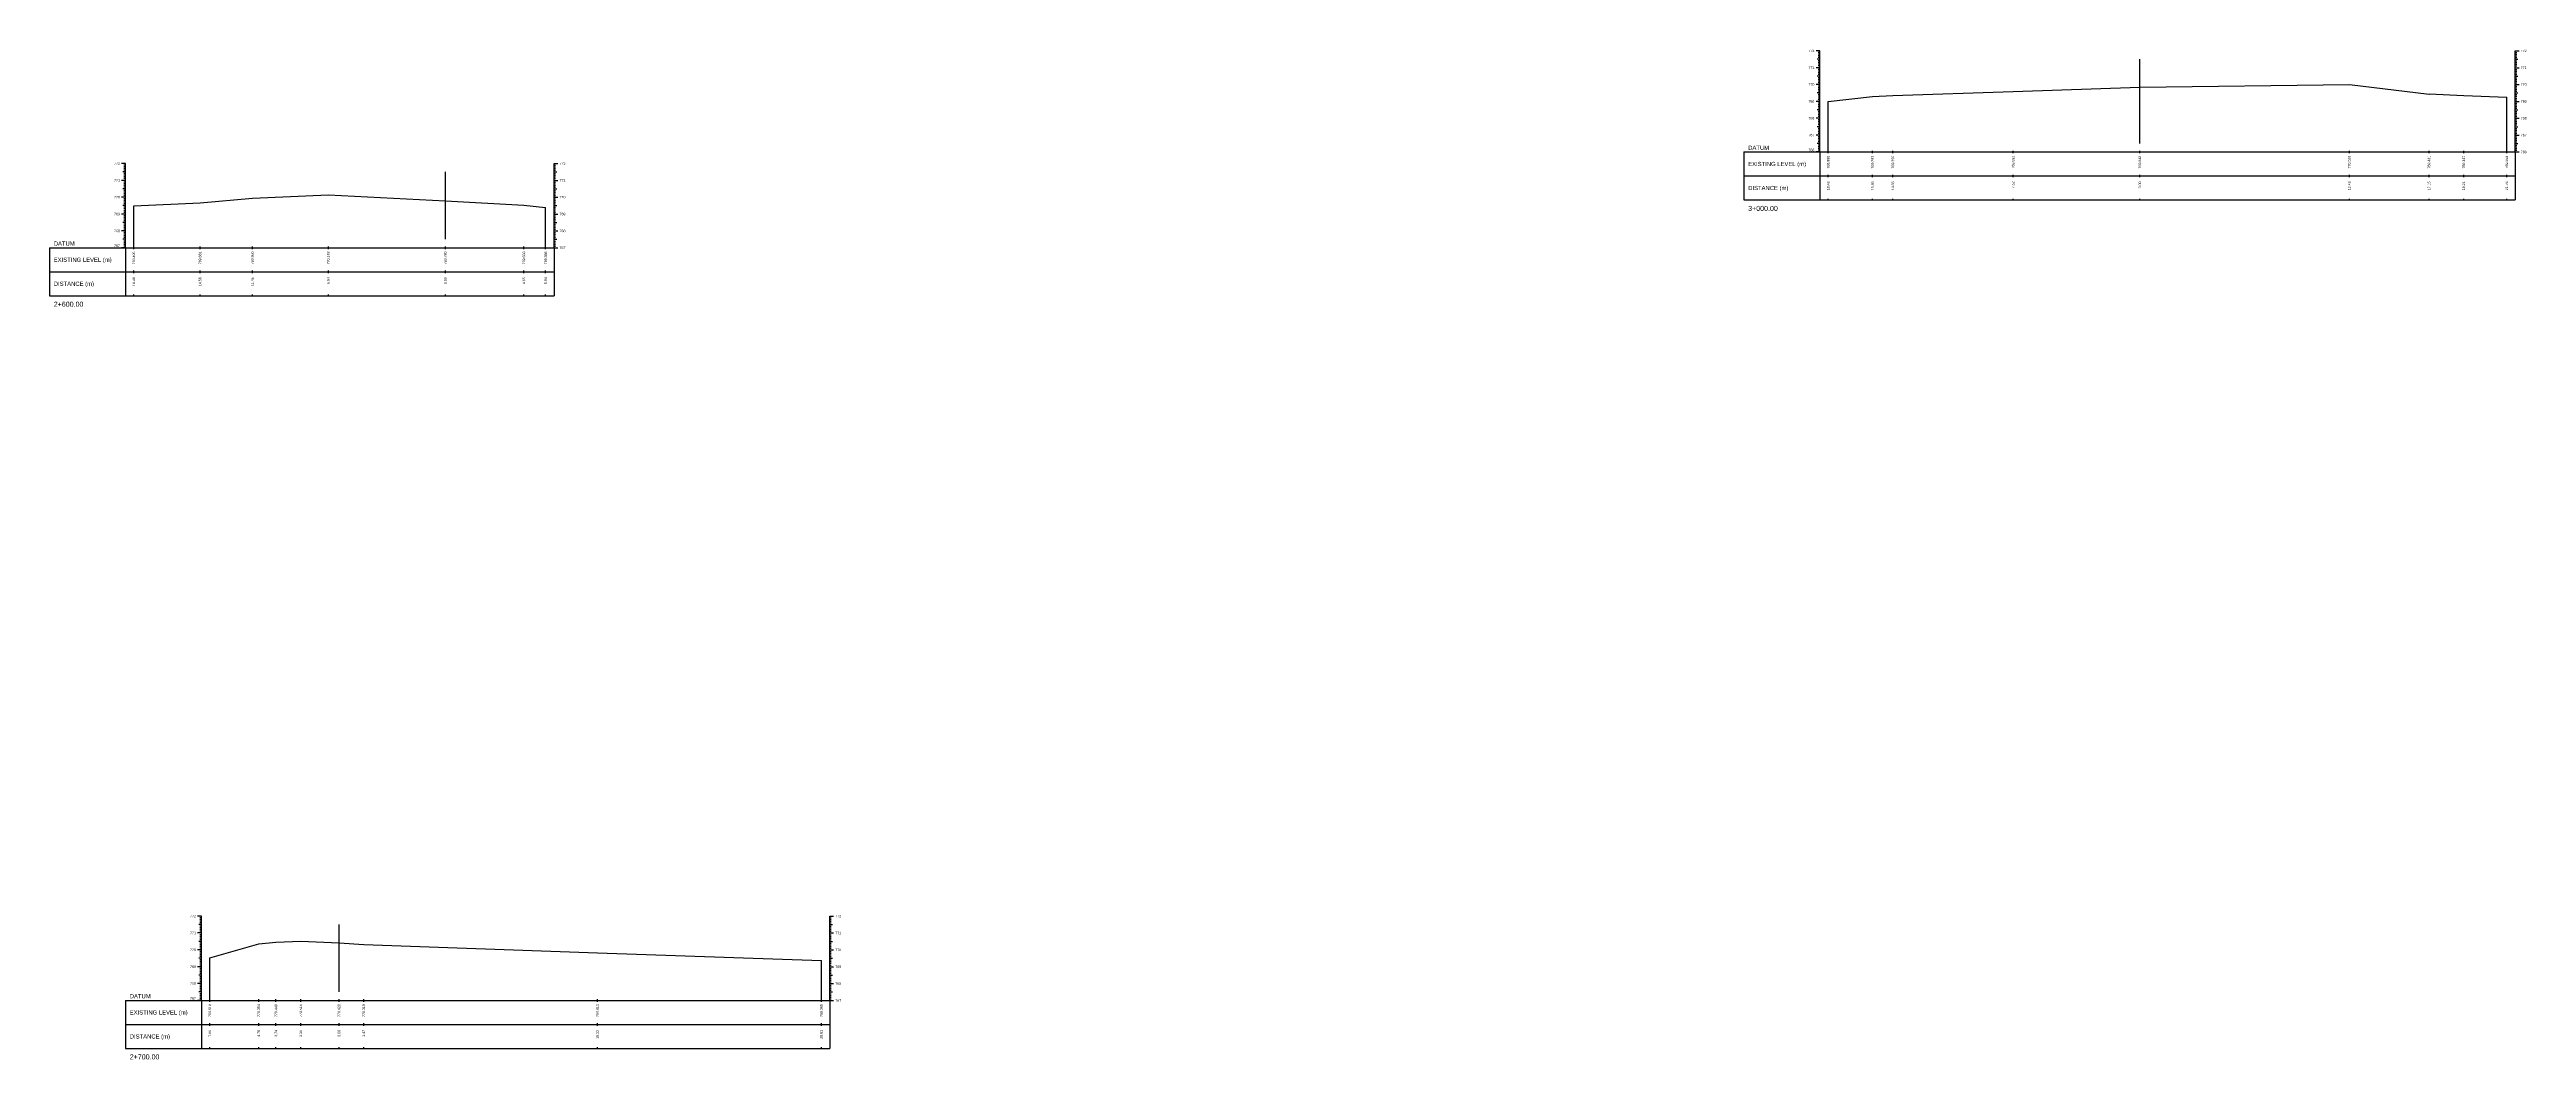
# Model space of a CAD drawing. Header units: millimetres. Extents: x 505 to 14020, y 627 to 6964.
# Drawn here: x 12551 to 14020, y 4778 to 5377 of the extents above; entities that cross this region are included whole.
import ezdxf
from ezdxf.enums import TextEntityAlignment as Align

# ---------------------------------------------------------------- set-up
doc = ezdxf.new("R2010")
doc.units = ezdxf.units.MM
for name, color, linetype in [('CL', 4, 'Continuous'), ('CS_Drawing', 7, 'Continuous'), ('GL', 3, 'Continuous')]:
    doc.layers.add(name, color=color, linetype=linetype)
doc.styles.get("Standard").update_dxf_attribs({"font": 'arial.ttf'})

msp = doc.modelspace()

# ---------------------------------------------------------------- linework, layer by layer
at = {"layer": 'CL', "ltscale": 10}
for p, q in [((13790.442, 5321.099), (13790.442, 5371.099)), ((12785.568, 5264.262), (12785.568, 5304.262)), ((12722.438, 4817.731), (12722.438, 4857.731))]:
    msp.add_line(p, q, dxfattribs=at)
at = {"layer": 'CS_Drawing'}
for p, q in [((13600.642, 5376.099), (13598.392, 5376.099)), ((13600.642, 5366.099), (13598.392, 5366.099)), ((13600.642, 5376.099), (13599.067, 5376.099)), ((13600.642, 5371.099), (13599.067, 5371.099)), ((13600.642, 5366.099), (13599.067, 5366.099)), ((13600.642, 5376.099), (13599.742, 5376.099)), ((13600.642, 5375.099), (13599.742, 5375.099)), ((13600.642, 5374.099), (13599.742, 5374.099)), ((13600.642, 5373.099), (13599.742, 5373.099)), ((13600.642, 5372.099), (13599.742, 5372.099)), ((13600.642, 5371.099), (13599.742, 5371.099)), ((13600.642, 5370.099), (13599.742, 5370.099)), ((13600.642, 5369.099), (13599.742, 5369.099)), ((13600.642, 5368.099), (13599.742, 5368.099)), ((13600.642, 5367.099), (13599.742, 5367.099)), ((13600.642, 5366.099), (13599.742, 5366.099)), ((13600.642, 5365.099), (13599.742, 5365.099)), ((13600.642, 5364.099), (13599.742, 5364.099)), ((13600.642, 5363.099), (13599.742, 5363.099)), ((13600.642, 5362.099), (13599.742, 5362.099)), ((13600.642, 5316.099), (13600.642, 5376.099)), ((14013.048, 5376.099), (14015.298, 5376.099)), ((14013.048, 5376.099), (14014.623, 5376.099)), ((14013.048, 5376.099), (14013.948, 5376.099)), ((14013.048, 5316.099), (14013.048, 5376.099)), ((14013.048, 5375.099), (14013.948, 5375.099)), ((14013.048, 5374.099), (14013.948, 5374.099)), ((14013.048, 5373.099), (14013.948, 5373.099)), ((14013.048, 5372.099), (14013.948, 5372.099)), ((14013.048, 5371.099), (14014.623, 5371.099)), ((14013.048, 5371.099), (14013.948, 5371.099)), ((14013.048, 5370.099), (14013.948, 5370.099)), ((14013.048, 5369.099), (14013.948, 5369.099)), ((14013.048, 5368.099), (14013.948, 5368.099)), ((14013.048, 5367.099), (14013.948, 5367.099)), ((14013.048, 5366.099), (14015.298, 5366.099)), ((14013.048, 5366.099), (14014.623, 5366.099)), ((14013.048, 5366.099), (14013.948, 5366.099)), ((14013.048, 5365.099), (14013.948, 5365.099)), ((14013.048, 5364.099), (14013.948, 5364.099)), ((14013.048, 5363.099), (14013.948, 5363.099)), ((14013.048, 5362.099), (14013.948, 5362.099)), ((13600.642, 5356.099), (13598.392, 5356.099)), ((13600.642, 5361.099), (13599.067, 5361.099)), ((13600.642, 5356.099), (13599.067, 5356.099)), ((13600.642, 5351.099), (13599.067, 5351.099)), ((13600.642, 5361.099), (13599.742, 5361.099)), ((13600.642, 5360.099), (13599.742, 5360.099)), ((13600.642, 5359.099), (13599.742, 5359.099)), ((13600.642, 5358.099), (13599.742, 5358.099)), ((13600.642, 5357.099), (13599.742, 5357.099)), ((13600.642, 5356.099), (13599.742, 5356.099)), ((13600.642, 5355.099), (13599.742, 5355.099)), ((13600.642, 5354.099), (13599.742, 5354.099)), ((13600.642, 5353.099), (13599.742, 5353.099)), ((13600.642, 5352.099), (13599.742, 5352.099)), ((13600.642, 5351.099), (13599.742, 5351.099)), ((13600.642, 5350.099), (13599.742, 5350.099)), ((13600.642, 5349.099), (13599.742, 5349.099)), ((13600.642, 5348.099), (13599.742, 5348.099)), ((13600.642, 5347.099), (13599.742, 5347.099)), ((14008.048, 5316.099), (14008.048, 5348.679)), ((14013.048, 5361.099), (14014.623, 5361.099)), ((14013.048, 5361.099), (14013.948, 5361.099)), ((14013.048, 5360.099), (14013.948, 5360.099)), ((14013.048, 5359.099), (14013.948, 5359.099)), ((14013.048, 5358.099), (14013.948, 5358.099)), ((14013.048, 5357.099), (14013.948, 5357.099)), ((14013.048, 5356.099), (14015.298, 5356.099)), ((14013.048, 5356.099), (14014.623, 5356.099)), ((14013.048, 5356.099), (14013.948, 5356.099)), ((14013.048, 5355.099), (14013.948, 5355.099)), ((14013.048, 5354.099), (14013.948, 5354.099)), ((14013.048, 5353.099), (14013.948, 5353.099)), ((14013.048, 5352.099), (14013.948, 5352.099)), ((14013.048, 5351.099), (14014.623, 5351.099)), ((14013.048, 5351.099), (14013.948, 5351.099)), ((14013.048, 5350.099), (14013.948, 5350.099)), ((14013.048, 5349.099), (14013.948, 5349.099)), ((14013.048, 5348.099), (14013.948, 5348.099)), ((14013.048, 5347.099), (14013.948, 5347.099)), ((13600.642, 5346.099), (13598.392, 5346.099)), ((13600.642, 5336.099), (13598.392, 5336.099)), ((13600.642, 5346.099), (13599.067, 5346.099)), ((13600.642, 5341.099), (13599.067, 5341.099)), ((13600.642, 5336.099), (13599.067, 5336.099)), ((13600.642, 5346.099), (13599.742, 5346.099)), ((13600.642, 5345.099), (13599.742, 5345.099)), ((13600.642, 5344.099), (13599.742, 5344.099)), ((13600.642, 5343.099), (13599.742, 5343.099)), ((13600.642, 5342.099), (13599.742, 5342.099)), ((13600.642, 5341.099), (13599.742, 5341.099)), ((13600.642, 5340.099), (13599.742, 5340.099)), ((13600.642, 5339.099), (13599.742, 5339.099)), ((13600.642, 5338.099), (13599.742, 5338.099)), ((13600.642, 5337.099), (13599.742, 5337.099)), ((13600.642, 5336.099), (13599.742, 5336.099)), ((13600.642, 5335.099), (13599.742, 5335.099)), ((13600.642, 5334.099), (13599.742, 5334.099)), ((13600.642, 5333.099), (13599.742, 5333.099)), ((13605.642, 5316.099), (13605.642, 5345.999)), ((14013.048, 5346.099), (14015.298, 5346.099)), ((14013.048, 5346.099), (14014.623, 5346.099)), ((14013.048, 5346.099), (14013.948, 5346.099)), ((14013.048, 5345.099), (14013.948, 5345.099)), ((14013.048, 5344.099), (14013.948, 5344.099)), ((14013.048, 5343.099), (14013.948, 5343.099)), ((14013.048, 5342.099), (14013.948, 5342.099)), ((14013.048, 5341.099), (14014.623, 5341.099)), ((14013.048, 5341.099), (14013.948, 5341.099)), ((14013.048, 5340.099), (14013.948, 5340.099)), ((14013.048, 5339.099), (14013.948, 5339.099)), ((14013.048, 5338.099), (14013.948, 5338.099)), ((14013.048, 5337.099), (14013.948, 5337.099)), ((14013.048, 5336.099), (14015.298, 5336.099)), ((14013.048, 5336.099), (14014.623, 5336.099)), ((14013.048, 5336.099), (14013.948, 5336.099)), ((14013.048, 5335.099), (14013.948, 5335.099)), ((14013.048, 5334.099), (14013.948, 5334.099)), ((14013.048, 5333.099), (14013.948, 5333.099)), ((13600.642, 5326.099), (13598.392, 5326.099)), ((13600.642, 5331.099), (13599.067, 5331.099)), ((13600.642, 5326.099), (13599.067, 5326.099)), ((13600.642, 5321.099), (13599.067, 5321.099)), ((13600.642, 5332.099), (13599.742, 5332.099)), ((13600.642, 5331.099), (13599.742, 5331.099)), ((13600.642, 5330.099), (13599.742, 5330.099)), ((13600.642, 5329.099), (13599.742, 5329.099)), ((13600.642, 5328.099), (13599.742, 5328.099)), ((13600.642, 5327.099), (13599.742, 5327.099)), ((13600.642, 5326.099), (13599.742, 5326.099)), ((13600.642, 5325.099), (13599.742, 5325.099)), ((13600.642, 5324.099), (13599.742, 5324.099)), ((13600.642, 5323.099), (13599.742, 5323.099)), ((13600.642, 5322.099), (13599.742, 5322.099)), ((13600.642, 5321.099), (13599.742, 5321.099)), ((13600.642, 5320.099), (13599.742, 5320.099)), ((13600.642, 5319.099), (13599.742, 5319.099)), ((13600.642, 5318.099), (13599.742, 5318.099)), ((14013.048, 5332.099), (14013.948, 5332.099)), ((14013.048, 5331.099), (14014.623, 5331.099)), ((14013.048, 5331.099), (14013.948, 5331.099)), ((14013.048, 5330.099), (14013.948, 5330.099)), ((14013.048, 5329.099), (14013.948, 5329.099)), ((14013.048, 5328.099), (14013.948, 5328.099)), ((14013.048, 5327.099), (14013.948, 5327.099)), ((14013.048, 5326.099), (14015.298, 5326.099)), ((14013.048, 5326.099), (14014.623, 5326.099)), ((14013.048, 5326.099), (14013.948, 5326.099)), ((14013.048, 5325.099), (14013.948, 5325.099)), ((14013.048, 5324.099), (14013.948, 5324.099)), ((14013.048, 5323.099), (14013.948, 5323.099)), ((14013.048, 5322.099), (14013.948, 5322.099)), ((14013.048, 5321.099), (14014.623, 5321.099)), ((14013.048, 5321.099), (14013.948, 5321.099)), ((14013.048, 5320.099), (14013.948, 5320.099)), ((14013.048, 5319.099), (14013.948, 5319.099)), ((14013.048, 5318.099), (14013.948, 5318.099)), ((12595.768, 5309.262), (12593.518, 5309.262)), ((12595.768, 5309.262), (12594.193, 5309.262)), ((12595.768, 5304.262), (12594.193, 5304.262)), ((12595.768, 5309.262), (12594.868, 5309.262)), ((12595.768, 5308.262), (12594.868, 5308.262)), ((12595.768, 5307.262), (12594.868, 5307.262)), ((12595.768, 5306.262), (12594.868, 5306.262)), ((12595.768, 5305.262), (12594.868, 5305.262)), ((12595.768, 5304.262), (12594.868, 5304.262)), ((12595.768, 5303.262), (12594.868, 5303.262)), ((12595.768, 5259.262), (12595.768, 5309.262)), ((12849.985, 5309.262), (12852.235, 5309.262)), ((12849.985, 5309.262), (12851.56, 5309.262)), ((12849.985, 5309.262), (12850.885, 5309.262)), ((12849.985, 5259.262), (12849.985, 5309.262)), ((12849.985, 5308.262), (12850.885, 5308.262)), ((12849.985, 5307.262), (12850.885, 5307.262)), ((12849.985, 5306.262), (12850.885, 5306.262)), ((12849.985, 5305.262), (12850.885, 5305.262)), ((12849.985, 5304.262), (12851.56, 5304.262)), ((12849.985, 5304.262), (12850.885, 5304.262)), ((12849.985, 5303.262), (12850.885, 5303.262)), ((13555.642, 5316.099), (13600.642, 5316.099)), ((13555.642, 5316.099), (13555.642, 5287.599)), ((13600.642, 5316.099), (13598.392, 5316.099)), ((13600.642, 5316.099), (13599.067, 5316.099)), ((13600.642, 5317.099), (13599.742, 5317.099)), ((13600.642, 5316.099), (13599.742, 5316.099)), ((13600.642, 5316.099), (14013.048, 5316.099)), ((13600.642, 5316.099), (13600.642, 5287.599)), ((13605.642, 5315.349), (13605.642, 5316.849)), ((13631.914, 5315.349), (13631.914, 5316.849)), ((13643.97, 5315.349), (13643.97, 5316.849)), ((13715.277, 5315.349), (13715.277, 5316.849)), ((13790.437, 5315.349), (13790.437, 5316.849)), ((13914.699, 5315.349), (13914.699, 5316.849)), ((13961.918, 5315.349), (13961.918, 5316.849)), ((13982.502, 5315.349), (13982.502, 5316.849)), ((14008.048, 5315.349), (14008.048, 5316.849)), ((14013.048, 5317.099), (14013.948, 5317.099)), ((14013.048, 5316.099), (14015.298, 5316.099)), ((14013.048, 5316.099), (14014.623, 5316.099)), ((14013.048, 5316.099), (14013.948, 5316.099)), ((14013.048, 5316.099), (14013.048, 5287.599)), ((12595.768, 5299.262), (12593.518, 5299.262)), ((12595.768, 5289.262), (12593.518, 5289.262)), ((12595.768, 5299.262), (12594.193, 5299.262)), ((12595.768, 5294.262), (12594.193, 5294.262)), ((12595.768, 5289.262), (12594.193, 5289.262)), ((12595.768, 5302.262), (12594.868, 5302.262)), ((12595.768, 5301.262), (12594.868, 5301.262)), ((12595.768, 5300.262), (12594.868, 5300.262)), ((12595.768, 5299.262), (12594.868, 5299.262)), ((12595.768, 5298.262), (12594.868, 5298.262)), ((12595.768, 5297.262), (12594.868, 5297.262)), ((12595.768, 5296.262), (12594.868, 5296.262)), ((12595.768, 5295.262), (12594.868, 5295.262)), ((12595.768, 5294.262), (12594.868, 5294.262)), ((12595.768, 5293.262), (12594.868, 5293.262)), ((12595.768, 5292.262), (12594.868, 5292.262)), ((12595.768, 5291.262), (12594.868, 5291.262)), ((12595.768, 5290.262), (12594.868, 5290.262)), ((12595.768, 5289.262), (12594.868, 5289.262)), ((12595.768, 5288.262), (12594.868, 5288.262)), ((12849.985, 5302.262), (12850.885, 5302.262)), ((12849.985, 5301.262), (12850.885, 5301.262)), ((12849.985, 5300.262), (12850.885, 5300.262)), ((12849.985, 5299.262), (12852.235, 5299.262)), ((12849.985, 5299.262), (12851.56, 5299.262)), ((12849.985, 5299.262), (12850.885, 5299.262)), ((12849.985, 5298.262), (12850.885, 5298.262)), ((12849.985, 5297.262), (12850.885, 5297.262)), ((12849.985, 5296.262), (12850.885, 5296.262)), ((12849.985, 5295.262), (12850.885, 5295.262)), ((12849.985, 5294.262), (12851.56, 5294.262)), ((12849.985, 5294.262), (12850.885, 5294.262)), ((12849.985, 5293.262), (12850.885, 5293.262)), ((12849.985, 5292.262), (12850.885, 5292.262)), ((12849.985, 5291.262), (12850.885, 5291.262)), ((12849.985, 5290.262), (12850.885, 5290.262)), ((12849.985, 5289.262), (12852.235, 5289.262)), ((12849.985, 5289.262), (12851.56, 5289.262)), ((12849.985, 5289.262), (12850.885, 5289.262)), ((12849.985, 5288.262), (12850.885, 5288.262)), ((13555.642, 5301.849), (13600.642, 5301.849)), ((13600.642, 5301.849), (14013.048, 5301.849)), ((13600.642, 5301.849), (14013.048, 5301.849)), ((13605.642, 5301.099), (13605.642, 5302.599)), ((13605.642, 5287.599), (13605.642, 5288.349)), ((13631.914, 5301.099), (13631.914, 5302.599)), ((13631.914, 5287.599), (13631.914, 5288.349)), ((13643.97, 5301.099), (13643.97, 5302.599)), ((13643.97, 5287.599), (13643.97, 5288.349)), ((13715.277, 5301.099), (13715.277, 5302.599)), ((13715.277, 5287.599), (13715.277, 5288.349)), ((13790.437, 5301.099), (13790.437, 5302.599)), ((13790.437, 5287.599), (13790.437, 5288.349)), ((13914.699, 5301.099), (13914.699, 5302.599)), ((13914.699, 5287.599), (13914.699, 5288.349)), ((13961.918, 5301.099), (13961.918, 5302.599)), ((13961.918, 5287.599), (13961.918, 5288.349)), ((13982.502, 5301.099), (13982.502, 5302.599)), ((13982.502, 5287.599), (13982.502, 5288.349)), ((14008.048, 5301.099), (14008.048, 5302.599)), ((14008.048, 5287.599), (14008.048, 5288.349)), ((12595.768, 5279.262), (12593.518, 5279.262)), ((12595.768, 5284.262), (12594.193, 5284.262)), ((12595.768, 5279.262), (12594.193, 5279.262)), ((12595.768, 5274.262), (12594.193, 5274.262)), ((12595.768, 5287.262), (12594.868, 5287.262)), ((12595.768, 5286.262), (12594.868, 5286.262)), ((12595.768, 5285.262), (12594.868, 5285.262)), ((12595.768, 5284.262), (12594.868, 5284.262)), ((12595.768, 5283.262), (12594.868, 5283.262)), ((12595.768, 5282.262), (12594.868, 5282.262)), ((12595.768, 5281.262), (12594.868, 5281.262)), ((12595.768, 5280.262), (12594.868, 5280.262)), ((12595.768, 5279.262), (12594.868, 5279.262)), ((12595.768, 5278.262), (12594.868, 5278.262)), ((12595.768, 5277.262), (12594.868, 5277.262)), ((12595.768, 5276.262), (12594.868, 5276.262)), ((12595.768, 5275.262), (12594.868, 5275.262)), ((12595.768, 5274.262), (12594.868, 5274.262)), ((12600.768, 5259.262), (12600.768, 5284.212)), ((12844.985, 5259.262), (12844.985, 5283.122)), ((12849.985, 5287.262), (12850.885, 5287.262)), ((12849.985, 5286.262), (12850.885, 5286.262)), ((12849.985, 5285.262), (12850.885, 5285.262)), ((12849.985, 5284.262), (12851.56, 5284.262)), ((12849.985, 5284.262), (12850.885, 5284.262)), ((12849.985, 5283.262), (12850.885, 5283.262)), ((12849.985, 5282.262), (12850.885, 5282.262)), ((12849.985, 5281.262), (12850.885, 5281.262)), ((12849.985, 5280.262), (12850.885, 5280.262)), ((12849.985, 5279.262), (12852.235, 5279.262)), ((12849.985, 5279.262), (12851.56, 5279.262)), ((12849.985, 5279.262), (12850.885, 5279.262)), ((12849.985, 5278.262), (12850.885, 5278.262)), ((12849.985, 5277.262), (12850.885, 5277.262)), ((12849.985, 5276.262), (12850.885, 5276.262)), ((12849.985, 5275.262), (12850.885, 5275.262)), ((12849.985, 5274.262), (12851.56, 5274.262)), ((12849.985, 5274.262), (12850.885, 5274.262)), ((13555.642, 5287.599), (13600.642, 5287.599)), ((13600.642, 5287.599), (14013.048, 5287.599)), ((12550.768, 5259.262), (12595.768, 5259.262)), ((12550.768, 5259.262), (12550.768, 5230.762)), ((12595.768, 5269.262), (12593.518, 5269.262)), ((12595.768, 5259.262), (12593.518, 5259.262)), ((12595.768, 5269.262), (12594.193, 5269.262)), ((12595.768, 5264.262), (12594.193, 5264.262)), ((12595.768, 5259.262), (12594.193, 5259.262)), ((12595.768, 5273.262), (12594.868, 5273.262)), ((12595.768, 5272.262), (12594.868, 5272.262)), ((12595.768, 5271.262), (12594.868, 5271.262)), ((12595.768, 5270.262), (12594.868, 5270.262)), ((12595.768, 5269.262), (12594.868, 5269.262)), ((12595.768, 5268.262), (12594.868, 5268.262)), ((12595.768, 5267.262), (12594.868, 5267.262)), ((12595.768, 5266.262), (12594.868, 5266.262)), ((12595.768, 5265.262), (12594.868, 5265.262)), ((12595.768, 5264.262), (12594.868, 5264.262)), ((12595.768, 5263.262), (12594.868, 5263.262)), ((12595.768, 5262.262), (12594.868, 5262.262)), ((12595.768, 5261.262), (12594.868, 5261.262)), ((12595.768, 5260.262), (12594.868, 5260.262)), ((12595.768, 5259.262), (12594.868, 5259.262)), ((12595.768, 5259.262), (12849.985, 5259.262)), ((12595.768, 5259.262), (12595.768, 5230.762)), ((12600.768, 5258.512), (12600.768, 5260.012)), ((12640.001, 5258.512), (12640.001, 5260.012)), ((12671.107, 5258.512), (12671.107, 5260.012)), ((12716.159, 5258.512), (12716.159, 5260.012)), ((12785.568, 5258.512), (12785.568, 5260.012)), ((12832.073, 5258.512), (12832.073, 5260.012)), ((12844.985, 5258.512), (12844.985, 5260.012)), ((12849.985, 5273.262), (12850.885, 5273.262)), ((12849.985, 5272.262), (12850.885, 5272.262)), ((12849.985, 5271.262), (12850.885, 5271.262)), ((12849.985, 5270.262), (12850.885, 5270.262)), ((12849.985, 5269.262), (12852.235, 5269.262)), ((12849.985, 5269.262), (12851.56, 5269.262)), ((12849.985, 5269.262), (12850.885, 5269.262)), ((12849.985, 5268.262), (12850.885, 5268.262)), ((12849.985, 5267.262), (12850.885, 5267.262)), ((12849.985, 5266.262), (12850.885, 5266.262)), ((12849.985, 5265.262), (12850.885, 5265.262)), ((12849.985, 5264.262), (12851.56, 5264.262)), ((12849.985, 5264.262), (12850.885, 5264.262)), ((12849.985, 5263.262), (12850.885, 5263.262)), ((12849.985, 5262.262), (12850.885, 5262.262)), ((12849.985, 5261.262), (12850.885, 5261.262)), ((12849.985, 5260.262), (12850.885, 5260.262)), ((12849.985, 5259.262), (12852.235, 5259.262)), ((12849.985, 5259.262), (12851.56, 5259.262)), ((12849.985, 5259.262), (12850.885, 5259.262)), ((12849.985, 5259.262), (12849.985, 5230.762)), ((12550.768, 5245.012), (12595.768, 5245.012)), ((12595.768, 5245.012), (12849.985, 5245.012)), ((12595.768, 5245.012), (12849.985, 5245.012)), ((12600.768, 5244.262), (12600.768, 5245.762)), ((12640.001, 5244.262), (12640.001, 5245.762)), ((12671.107, 5244.262), (12671.107, 5245.762)), ((12716.159, 5244.262), (12716.159, 5245.762)), ((12785.568, 5244.262), (12785.568, 5245.762)), ((12832.073, 5244.262), (12832.073, 5245.762)), ((12844.985, 5244.262), (12844.985, 5245.762)), ((12550.768, 5230.762), (12595.768, 5230.762)), ((12595.768, 5230.762), (12849.985, 5230.762)), ((12600.768, 5230.762), (12600.768, 5231.512)), ((12640.001, 5230.762), (12640.001, 5231.512)), ((12671.107, 5230.762), (12671.107, 5231.512)), ((12716.159, 5230.762), (12716.159, 5231.512)), ((12785.568, 5230.762), (12785.568, 5231.512)), ((12832.073, 5230.762), (12832.073, 5231.512)), ((12844.985, 5230.762), (12844.985, 5231.512)), ((12640.838, 4862.731), (12638.588, 4862.731)), ((12640.838, 4862.731), (12639.263, 4862.731)), ((12640.838, 4862.731), (12639.938, 4862.731)), ((12640.838, 4812.731), (12640.838, 4862.731)), ((13013.504, 4862.731), (13015.754, 4862.731)), ((13013.504, 4862.731), (13015.079, 4862.731)), ((13013.504, 4862.731), (13014.404, 4862.731)), ((13013.504, 4812.731), (13013.504, 4862.731)), ((12640.838, 4852.731), (12638.588, 4852.731)), ((12640.838, 4857.731), (12639.263, 4857.731)), ((12640.838, 4852.731), (12639.263, 4852.731)), ((12640.838, 4847.731), (12639.263, 4847.731)), ((12640.838, 4861.731), (12639.938, 4861.731)), ((12640.838, 4860.731), (12639.938, 4860.731)), ((12640.838, 4859.731), (12639.938, 4859.731)), ((12640.838, 4858.731), (12639.938, 4858.731)), ((12640.838, 4857.731), (12639.938, 4857.731)), ((12640.838, 4856.731), (12639.938, 4856.731)), ((12640.838, 4855.731), (12639.938, 4855.731)), ((12640.838, 4854.731), (12639.938, 4854.731)), ((12640.838, 4853.731), (12639.938, 4853.731)), ((12640.838, 4852.731), (12639.938, 4852.731)), ((12640.838, 4851.731), (12639.938, 4851.731)), ((12640.838, 4850.731), (12639.938, 4850.731)), ((12640.838, 4849.731), (12639.938, 4849.731)), ((12640.838, 4848.731), (12639.938, 4848.731)), ((12640.838, 4847.731), (12639.938, 4847.731)), ((13013.504, 4861.731), (13014.404, 4861.731)), ((13013.504, 4860.731), (13014.404, 4860.731)), ((13013.504, 4859.731), (13014.404, 4859.731)), ((13013.504, 4858.731), (13014.404, 4858.731)), ((13013.504, 4857.731), (13015.079, 4857.731)), ((13013.504, 4857.731), (13014.404, 4857.731)), ((13013.504, 4856.731), (13014.404, 4856.731)), ((13013.504, 4855.731), (13014.404, 4855.731)), ((13013.504, 4854.731), (13014.404, 4854.731)), ((13013.504, 4853.731), (13014.404, 4853.731)), ((13013.504, 4852.731), (13015.754, 4852.731)), ((13013.504, 4852.731), (13015.079, 4852.731)), ((13013.504, 4852.731), (13014.404, 4852.731)), ((13013.504, 4851.731), (13014.404, 4851.731)), ((13013.504, 4850.731), (13014.404, 4850.731)), ((13013.504, 4849.731), (13014.404, 4849.731)), ((13013.504, 4848.731), (13014.404, 4848.731)), ((13013.504, 4847.731), (13015.079, 4847.731)), ((13013.504, 4847.731), (13014.404, 4847.731)), ((12640.838, 4842.731), (12638.588, 4842.731)), ((12640.838, 4842.731), (12639.263, 4842.731)), ((12640.838, 4837.731), (12639.263, 4837.731)), ((12640.838, 4846.731), (12639.938, 4846.731)), ((12640.838, 4845.731), (12639.938, 4845.731)), ((12640.838, 4844.731), (12639.938, 4844.731)), ((12640.838, 4843.731), (12639.938, 4843.731)), ((12640.838, 4842.731), (12639.938, 4842.731)), ((12640.838, 4841.731), (12639.938, 4841.731)), ((12640.838, 4840.731), (12639.938, 4840.731)), ((12640.838, 4839.731), (12639.938, 4839.731)), ((12640.838, 4838.731), (12639.938, 4838.731)), ((12640.838, 4837.731), (12639.938, 4837.731)), ((12640.838, 4836.731), (12639.938, 4836.731)), ((12640.838, 4835.731), (12639.938, 4835.731)), ((12640.838, 4834.731), (12639.938, 4834.731)), ((12640.838, 4833.731), (12639.938, 4833.731)), ((12645.838, 4812.731), (12645.838, 4837.921)), ((13008.504, 4812.731), (13008.504, 4836.381)), ((13013.504, 4846.731), (13014.404, 4846.731)), ((13013.504, 4845.731), (13014.404, 4845.731)), ((13013.504, 4844.731), (13014.404, 4844.731)), ((13013.504, 4843.731), (13014.404, 4843.731)), ((13013.504, 4842.731), (13015.754, 4842.731)), ((13013.504, 4842.731), (13015.079, 4842.731)), ((13013.504, 4842.731), (13014.404, 4842.731)), ((13013.504, 4841.731), (13014.404, 4841.731)), ((13013.504, 4840.731), (13014.404, 4840.731)), ((13013.504, 4839.731), (13014.404, 4839.731)), ((13013.504, 4838.731), (13014.404, 4838.731)), ((13013.504, 4837.731), (13015.079, 4837.731)), ((13013.504, 4837.731), (13014.404, 4837.731)), ((13013.504, 4836.731), (13014.404, 4836.731)), ((13013.504, 4835.731), (13014.404, 4835.731)), ((13013.504, 4834.731), (13014.404, 4834.731)), ((13013.504, 4833.731), (13014.404, 4833.731)), ((12640.838, 4832.731), (12638.588, 4832.731)), ((12640.838, 4822.731), (12638.588, 4822.731)), ((12640.838, 4832.731), (12639.263, 4832.731)), ((12640.838, 4827.731), (12639.263, 4827.731)), ((12640.838, 4822.731), (12639.263, 4822.731)), ((12640.838, 4832.731), (12639.938, 4832.731)), ((12640.838, 4831.731), (12639.938, 4831.731)), ((12640.838, 4830.731), (12639.938, 4830.731)), ((12640.838, 4829.731), (12639.938, 4829.731)), ((12640.838, 4828.731), (12639.938, 4828.731)), ((12640.838, 4827.731), (12639.938, 4827.731)), ((12640.838, 4826.731), (12639.938, 4826.731)), ((12640.838, 4825.731), (12639.938, 4825.731)), ((12640.838, 4824.731), (12639.938, 4824.731)), ((12640.838, 4823.731), (12639.938, 4823.731)), ((12640.838, 4822.731), (12639.938, 4822.731)), ((12640.838, 4821.731), (12639.938, 4821.731)), ((12640.838, 4820.731), (12639.938, 4820.731)), ((12640.838, 4819.731), (12639.938, 4819.731)), ((12640.838, 4818.731), (12639.938, 4818.731)), ((13013.504, 4832.731), (13015.754, 4832.731)), ((13013.504, 4832.731), (13015.079, 4832.731)), ((13013.504, 4832.731), (13014.404, 4832.731)), ((13013.504, 4831.731), (13014.404, 4831.731)), ((13013.504, 4830.731), (13014.404, 4830.731)), ((13013.504, 4829.731), (13014.404, 4829.731)), ((13013.504, 4828.731), (13014.404, 4828.731)), ((13013.504, 4827.731), (13015.079, 4827.731)), ((13013.504, 4827.731), (13014.404, 4827.731)), ((13013.504, 4826.731), (13014.404, 4826.731)), ((13013.504, 4825.731), (13014.404, 4825.731)), ((13013.504, 4824.731), (13014.404, 4824.731)), ((13013.504, 4823.731), (13014.404, 4823.731)), ((13013.504, 4822.731), (13015.754, 4822.731)), ((13013.504, 4822.731), (13015.079, 4822.731)), ((13013.504, 4822.731), (13014.404, 4822.731)), ((13013.504, 4821.731), (13014.404, 4821.731)), ((13013.504, 4820.731), (13014.404, 4820.731)), ((13013.504, 4819.731), (13014.404, 4819.731)), ((13013.504, 4818.731), (13014.404, 4818.731)), ((12595.838, 4812.731), (12640.838, 4812.731)), ((12595.838, 4812.731), (12595.838, 4784.231)), ((12640.838, 4812.731), (12638.588, 4812.731)), ((12640.838, 4817.731), (12639.263, 4817.731)), ((12640.838, 4812.731), (12639.263, 4812.731)), ((12640.838, 4817.731), (12639.938, 4817.731)), ((12640.838, 4816.731), (12639.938, 4816.731)), ((12640.838, 4815.731), (12639.938, 4815.731)), ((12640.838, 4814.731), (12639.938, 4814.731)), ((12640.838, 4813.731), (12639.938, 4813.731)), ((12640.838, 4812.731), (12639.938, 4812.731)), ((12640.838, 4812.731), (13013.504, 4812.731)), ((12640.838, 4812.731), (12640.838, 4784.231)), ((12645.838, 4811.981), (12645.838, 4813.481)), ((12674.799, 4811.981), (12674.799, 4813.481)), ((12685.016, 4811.981), (12685.016, 4813.481)), ((12699.792, 4811.981), (12699.792, 4813.481)), ((12722.438, 4811.981), (12722.438, 4813.481)), ((12737.088, 4811.981), (12737.088, 4813.481)), ((12875.739, 4811.981), (12875.739, 4813.481)), ((13008.504, 4811.981), (13008.504, 4813.481)), ((13013.504, 4817.731), (13015.079, 4817.731)), ((13013.504, 4817.731), (13014.404, 4817.731)), ((13013.504, 4816.731), (13014.404, 4816.731)), ((13013.504, 4815.731), (13014.404, 4815.731)), ((13013.504, 4814.731), (13014.404, 4814.731)), ((13013.504, 4813.731), (13014.404, 4813.731)), ((13013.504, 4812.731), (13015.754, 4812.731)), ((13013.504, 4812.731), (13015.079, 4812.731)), ((13013.504, 4812.731), (13014.404, 4812.731)), ((13013.504, 4812.731), (13013.504, 4784.231)), ((12595.838, 4798.481), (12640.838, 4798.481)), ((12640.838, 4798.481), (13013.504, 4798.481)), ((12640.838, 4798.481), (13013.504, 4798.481)), ((12645.838, 4797.731), (12645.838, 4799.231)), ((12674.799, 4797.731), (12674.799, 4799.231)), ((12685.016, 4797.731), (12685.016, 4799.231)), ((12699.792, 4797.731), (12699.792, 4799.231)), ((12722.438, 4797.731), (12722.438, 4799.231)), ((12737.088, 4797.731), (12737.088, 4799.231)), ((12875.739, 4797.731), (12875.739, 4799.231)), ((13008.504, 4797.731), (13008.504, 4799.231)), ((12595.838, 4784.231), (12640.838, 4784.231)), ((12640.838, 4784.231), (13013.504, 4784.231)), ((12645.838, 4784.231), (12645.838, 4784.981)), ((12674.799, 4784.231), (12674.799, 4784.981)), ((12685.016, 4784.231), (12685.016, 4784.981)), ((12699.792, 4784.231), (12699.792, 4784.981)), ((12722.438, 4784.231), (12722.438, 4784.981)), ((12737.088, 4784.231), (12737.088, 4784.981)), ((12875.739, 4784.231), (12875.739, 4784.981)), ((13008.504, 4784.231), (13008.504, 4784.981))]:
    msp.add_line(p, q, dxfattribs=at)
at = {"layer": 'GL'}
for points in [[(13605.642, 5345.999), (13631.914, 5349.029), (13643.97, 5349.659), (13715.277, 5351.919), (13790.437, 5354.579), (13914.699, 5356.189), (13961.918, 5350.409), (13961.957, 5350.489), (13982.502, 5349.569), (14008.048, 5348.679)], [(12600.768, 5284.212), (12640.001, 5285.872), (12671.107, 5288.762), (12716.159, 5290.742), (12785.568, 5287.062), (12832.073, 5284.592), (12844.985, 5283.122)], [(12645.838, 4837.921), (12674.799, 4846.271), (12685.016, 4847.221), (12699.792, 4847.881), (12722.438, 4846.931), (12737.088, 4845.921), (12875.739, 4840.861), (13008.504, 4836.381)]]:
    msp.add_lwpolyline(points, dxfattribs=at)

# ---------------------------------------------------------------- texts
at = {"layer": 'CS_Drawing'}
for s, p in [('772', (13597.392, 5376.099)), ('771', (13597.392, 5366.099)), ('770', (13597.392, 5356.099)), ('769', (13597.392, 5346.099)), ('768', (13597.392, 5336.099)), ('767', (13597.392, 5326.099)), ('772', (12592.518, 5309.262)), ('771', (12592.518, 5299.262)), ('770', (12592.518, 5289.262)), ('769', (12592.518, 5279.262)), ('768', (12592.518, 5269.262)), ('772', (12637.588, 4862.731)), ('771', (12637.588, 4852.731)), ('770', (12637.588, 4842.731)), ('769', (12637.588, 4832.731)), ('768', (12637.588, 4822.731))]:
    msp.add_text(s, height=1.5, dxfattribs=at).set_placement(p, align=Align.MIDDLE_RIGHT)
for s, height, p in [('772', 1.5, (14016.298, 5376.099)), ('771', 1.5, (14016.298, 5366.099)), ('770', 1.5, (14016.298, 5356.099)), ('769', 1.5, (14016.298, 5346.099)), ('768', 1.5, (14016.298, 5336.099)), ('DATUM', 2.5, (13558.142, 5318.599)), ('767', 1.5, (14016.298, 5326.099)), ('772', 1.5, (12853.235, 5309.262)), ('EXISTING LEVEL (m)', 2.5, (13558.142, 5308.974)), ('766', 1.5, (14016.298, 5316.099)), ('766', 1.5, (14016.298, 5316.099)), ('771', 1.5, (12853.235, 5299.262)), ('770', 1.5, (12853.235, 5289.262)), ('DISTANCE (m)', 2.5, (13558.142, 5294.724)), ('769', 1.5, (12853.235, 5279.262)), ('3+000.00', 3, (13558.142, 5282.599)), ('DATUM', 2.5, (12553.268, 5261.762)), ('768', 1.5, (12853.235, 5269.262)), ('767', 1.5, (12853.235, 5259.262)), ('767', 1.5, (12853.235, 5259.262)), ('EXISTING LEVEL (m)', 2.5, (12553.268, 5252.137)), ('DISTANCE (m)', 2.5, (12553.268, 5237.887)), ('2+600.00', 3, (12553.268, 5225.762)), ('772', 1.5, (13016.754, 4862.731)), ('771', 1.5, (13016.754, 4852.731)), ('770', 1.5, (13016.754, 4842.731)), ('769', 1.5, (13016.754, 4832.731)), ('768', 1.5, (13016.754, 4822.731)), ('DATUM', 2.5, (12598.338, 4815.231)), ('EXISTING LEVEL (m)', 2.5, (12598.338, 4805.606)), ('767', 1.5, (13016.754, 4812.731)), ('767', 1.5, (13016.754, 4812.731)), ('DISTANCE (m)', 2.5, (12598.338, 4791.356)), ('2+700.00', 3, (12598.338, 4779.231))]:
    msp.add_text(s, height=height, dxfattribs=at).set_placement(p, align=Align.MIDDLE_LEFT)
for s, p in [('766', (13597.392, 5316.549)), ('767', (12592.518, 5259.712)), ('767', (12637.588, 4813.181))]:
    msp.add_text(s, height=1.5, dxfattribs=at).set_placement(p, align=Align.RIGHT)
for s, p in [('768.990', (13605.642, 5313.849)), ('769.293', (13631.914, 5313.849)), ('769.356', (13643.97, 5313.849)), ('769.582', (13715.277, 5313.849)), ('769.848', (13790.437, 5313.849)), ('770.009', (13914.699, 5313.849)), ('769.431', (13961.918, 5313.849)), ('769.347', (13982.502, 5313.849)), ('769.258', (14008.048, 5313.849)), ('18.48', (13605.642, 5298.599)), ('15.85', (13631.914, 5298.599)), ('14.65', (13643.97, 5298.599)), ('7.52', (13715.277, 5298.599)), ('0.00', (13790.437, 5298.599)), ('12.43', (13914.699, 5298.599)), ('17.15', (13961.918, 5298.599)), ('19.21', (13982.502, 5298.599)), ('21.76', (14008.048, 5298.599)), ('769.495', (12600.768, 5257.012)), ('769.661', (12640.001, 5257.012)), ('769.950', (12671.107, 5257.012)), ('770.148', (12716.159, 5257.012)), ('769.780', (12785.568, 5257.012)), ('769.533', (12832.073, 5257.012)), ('769.386', (12844.985, 5257.012)), ('18.48', (12600.768, 5241.762)), ('14.56', (12640.001, 5241.762)), ('11.45', (12671.107, 5241.762)), ('6.94', (12716.159, 5241.762)), ('0.00', (12785.568, 5241.762)), ('4.65', (12832.073, 5241.762)), ('5.94', (12844.985, 5241.762)), ('769.519', (12645.838, 4810.481)), ('770.354', (12674.799, 4810.481)), ('770.449', (12685.016, 4810.481)), ('770.515', (12699.792, 4810.481)), ('770.420', (12722.438, 4810.481)), ('770.319', (12737.088, 4810.481)), ('769.813', (12875.739, 4810.481)), ('769.365', (13008.504, 4810.481)), ('7.66', (12645.838, 4795.231)), ('4.76', (12674.799, 4795.231)), ('3.74', (12685.016, 4795.231)), ('2.26', (12699.792, 4795.231)), ('0.00', (12722.438, 4795.231)), ('1.47', (12737.088, 4795.231)), ('15.33', (12875.739, 4795.231)), ('28.61', (13008.504, 4795.231))]:
    msp.add_text(s, height=1.5, rotation=90, dxfattribs=at).set_placement(p, align=Align.MIDDLE_RIGHT)

doc.saveas('drawing.dxf')
